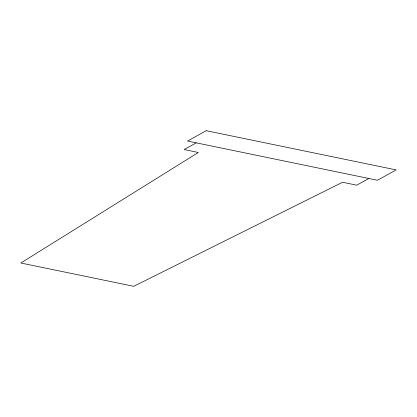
<?xml version="1.0" encoding="UTF-8"?>
<svg xmlns="http://www.w3.org/2000/svg" width="417" height="417" viewBox="0 0 417 417"><rect width="100%" height="100%" fill="white"/><g stroke="black" fill="none" stroke-linecap="round" stroke-linejoin="round"><path stroke-width="0.63" d="M196.235 142.849L184.152 149.557L198.315 152.481L20.85 263.007L133.732 286.307L342.56 182.26L356.728 185.184L368.81 178.471M206.207 130.693L187.551 141.055L377.494 180.264L396.15 169.901L206.207 130.693"/></g></svg>
